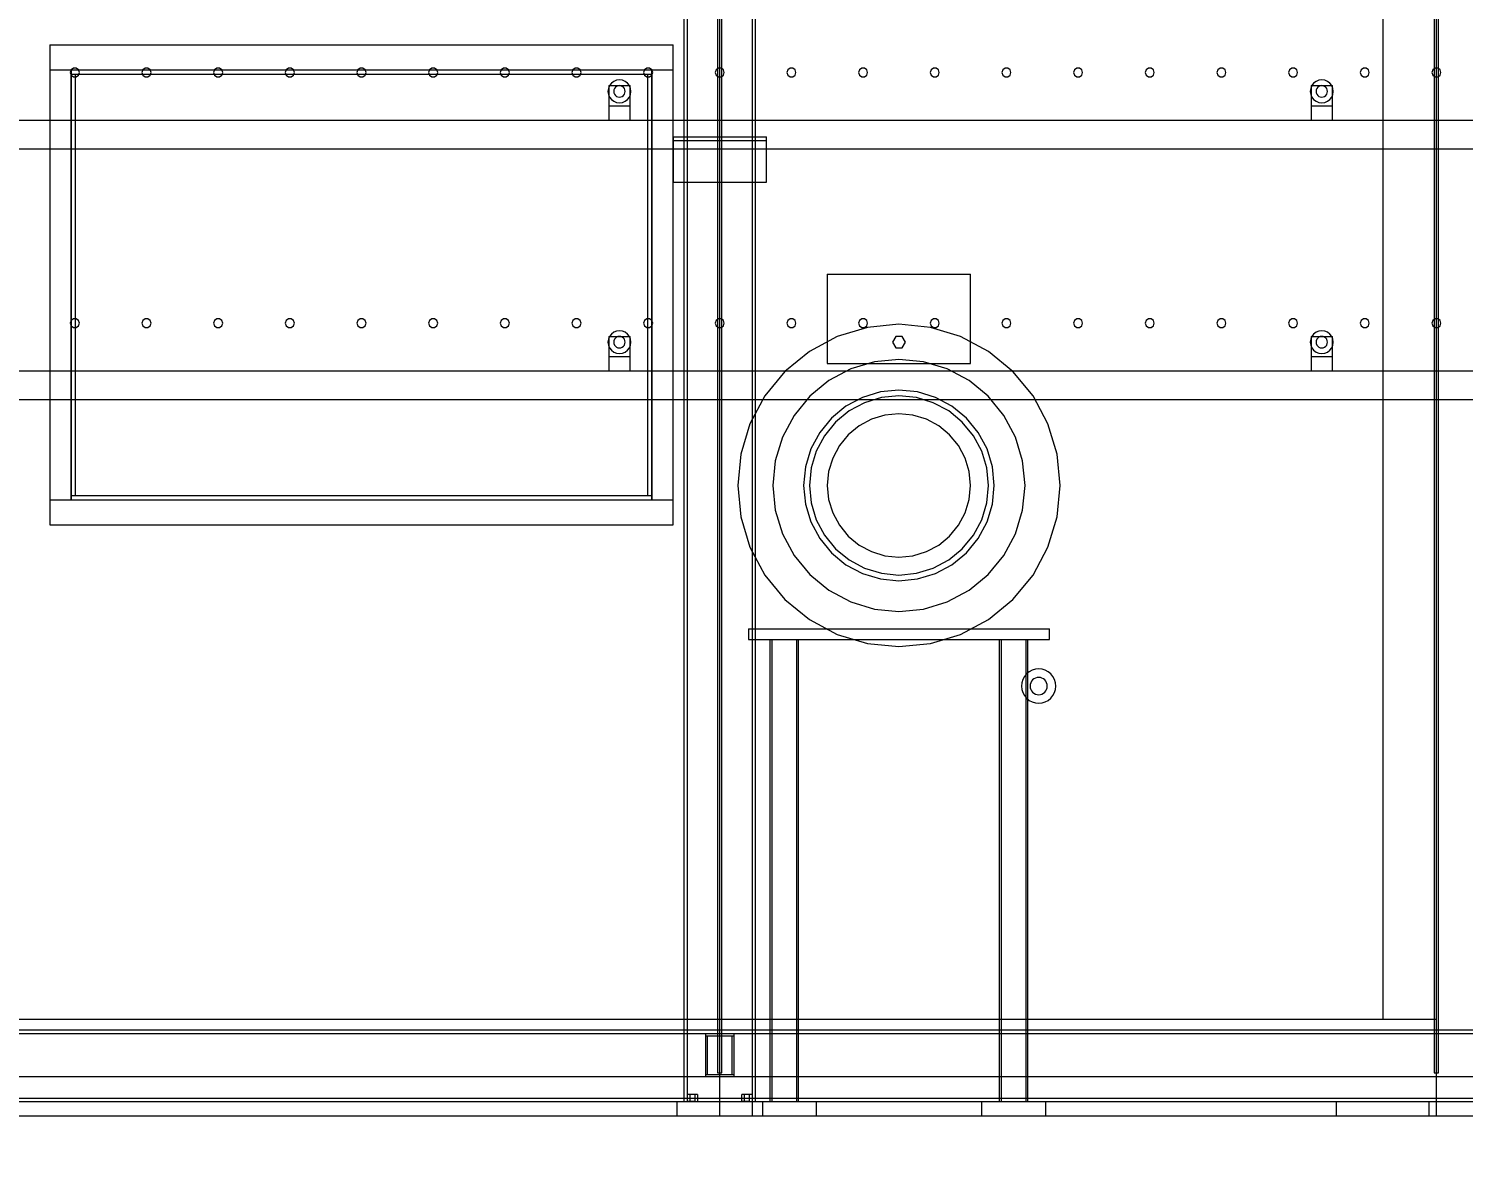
# Model space of a CAD drawing. Header units: millimetres. Extents: x -1970 to 59977, y -50268 to 6837.
# Drawn here: x 40875 to 42877, y -65 to 1518 of the extents above; entities that cross this region are included whole.
import ezdxf

# ---------------------------------------------------------------- set-up
doc = ezdxf.new("R2010")
doc.units = ezdxf.units.MM
for name, color, linetype, lineweight in [('COTAS_O', 1, 'Continuous', 0), ('COTAS_P', 1, 'Continuous', 0), ('lateral_secador', 7, 'Continuous', 0)]:
    doc.layers.add(name, color=color, linetype=linetype, lineweight=lineweight)
doc.dimstyles.new('R19_100', dxfattribs={"dimtxt": 250, "dimasz": 150, "dimexe": 150, "dimexo": 80, "dimgap": 100, "dimtad": 1, "dimtih": 1, "dimtoh": 1, "dimdsep": 46, "dimcen": 0.09, "dimadec": 0, "dimazin": 0, "dimtfac": 1, "dimtdec": 4, "dimtofl": 0, "dimtmove": 0, "dimatfit": 3, "dimfxl": 1, "dimtolj": 1, "dimtzin": 0, "dimarcsym": 0})

# ---------------------------------------------------------------- blocks, each defined once
blk = doc.blocks.new('*D22')
at = {"layer": 'COTAS_O', "color": 0, "lineweight": -2, "transparency": 16777216}
for p, q in [((38839.3, -80), (38839.3, -1050)), ((58839.3, -80), (58839.3, -1050)), ((38989.3, -900), (58689.3, -900))]:
    blk.add_line(p, q, dxfattribs=at)
at = {"layer": 'COTAS_O', "color": 0, "transparency": 16777216}
for points in [[(38989.3, -875), (38989.3, -925), (38839.3, -900)], [(58689.3, -875), (58689.3, -925), (58839.3, -900)]]:
    blk.add_solid(points, dxfattribs=at)
at = {"layer": 'Defpoints', "color": 0, "transparency": 16777216}
for p in [(38839.3, 0), (58839.3, 0), (58839.3, -900)]:
    blk.add_point(p, dxfattribs=at)
blk = doc.blocks.new('*D24')
at = {"layer": 'COTAS_P', "color": 0, "lineweight": -2, "transparency": 16777216}
for p, q in [((112.7, -80), (112.7, -2650)), ((59977.3, -80), (59977.3, -2650)), ((262.7, -2500), (59827.3, -2500))]:
    blk.add_line(p, q, dxfattribs=at)
at = {"layer": 'COTAS_P', "color": 0, "transparency": 16777216}
for points in [[(262.7, -2475), (262.7, -2525), (112.7, -2500)], [(59827.3, -2475), (59827.3, -2525), (59977.3, -2500)]]:
    blk.add_solid(points, dxfattribs=at)
at = {"layer": 'Defpoints', "color": 0, "transparency": 16777216}
for p in [(112.7, 0), (59977.3, 0), (59977.3, -2500)]:
    blk.add_point(p, dxfattribs=at)

msp = doc.modelspace()

# ---------------------------------------------------------------- linework, layer by layer
at = {"layer": 'lateral_secador'}
for p, q in [((41789.253, 2925), (41789.253, 20)), ((41794.253, 20), (41794.253, 2925)), ((41836.253, 2925), (41836.253, 60)), ((41839.253, 0), (41839.253, 2925)), ((41842.253, 60), (41842.253, 2925)), ((41884.253, 2925), (41884.253, 20)), ((41889.253, 20), (41889.253, 2925)), ((42836.253, 2925), (42836.253, 60)), ((42839.253, 0), (42839.253, 2925)), ((42842.253, 60), (42842.253, 2925)), ((41836.253, 2075), (41836.253, 135)), ((41839.253, 135), (41839.253, 2075)), ((41842.253, 135), (41842.253, 2075)), ((42764.253, 2075), (42764.253, 135)), ((42839.253, 135), (42839.253, 2075)), ((40904.253, 1495), (41774.253, 1495)), ((40904.253, 1495), (40904.253, 1460)), ((41774.253, 1460), (41774.253, 1495)), ((40937.291, 1462.389), (40934.116, 1460.082)), ((40941.215, 1462.389), (40937.291, 1462.389)), ((40944.39, 1460.082), (40941.215, 1462.389)), ((41037.291, 1462.389), (41034.116, 1460.082)), ((41041.215, 1462.389), (41037.291, 1462.389)), ((41044.39, 1460.082), (41041.215, 1462.389)), ((41137.291, 1462.389), (41134.116, 1460.082)), ((41141.215, 1462.389), (41137.291, 1462.389)), ((41144.39, 1460.082), (41141.215, 1462.389)), ((41237.291, 1462.389), (41234.116, 1460.082)), ((41241.215, 1462.389), (41237.291, 1462.389)), ((41244.39, 1460.082), (41241.215, 1462.389)), ((41337.291, 1462.389), (41334.116, 1460.082)), ((41341.215, 1462.389), (41337.291, 1462.389)), ((41344.39, 1460.082), (41341.215, 1462.389)), ((41437.291, 1462.389), (41434.116, 1460.082)), ((41441.215, 1462.389), (41437.291, 1462.389)), ((41444.39, 1460.082), (41441.215, 1462.389)), ((41537.291, 1462.389), (41534.116, 1460.082)), ((41541.215, 1462.389), (41537.291, 1462.389)), ((41544.39, 1460.082), (41541.215, 1462.389)), ((41637.291, 1462.389), (41634.116, 1460.082)), ((41641.215, 1462.389), (41637.291, 1462.389)), ((41644.39, 1460.082), (41641.215, 1462.389)), ((41737.291, 1462.389), (41734.116, 1460.082)), ((41741.215, 1462.389), (41737.291, 1462.389)), ((41744.39, 1460.082), (41741.215, 1462.389)), ((41837.291, 1462.389), (41834.116, 1460.082)), ((41841.215, 1462.389), (41837.291, 1462.389)), ((41844.39, 1460.082), (41841.215, 1462.389)), ((41937.291, 1462.389), (41934.116, 1460.082)), ((41941.215, 1462.389), (41937.291, 1462.389)), ((41944.39, 1460.082), (41941.215, 1462.389)), ((42037.291, 1462.389), (42034.116, 1460.082)), ((42041.215, 1462.389), (42037.291, 1462.389)), ((42044.39, 1460.082), (42041.215, 1462.389)), ((42137.291, 1462.389), (42134.116, 1460.082)), ((42141.215, 1462.389), (42137.291, 1462.389)), ((42144.39, 1460.082), (42141.215, 1462.389)), ((42237.291, 1462.389), (42234.116, 1460.082)), ((42241.215, 1462.389), (42237.291, 1462.389)), ((42244.39, 1460.082), (42241.215, 1462.389)), ((42337.291, 1462.389), (42334.116, 1460.082)), ((42341.215, 1462.389), (42337.291, 1462.389)), ((42344.39, 1460.082), (42341.215, 1462.389)), ((42437.291, 1462.389), (42434.116, 1460.082)), ((42441.215, 1462.389), (42437.291, 1462.389)), ((42444.39, 1460.082), (42441.215, 1462.389)), ((42537.291, 1462.389), (42534.116, 1460.082)), ((42541.215, 1462.389), (42537.291, 1462.389)), ((42544.39, 1460.082), (42541.215, 1462.389)), ((42637.291, 1462.389), (42634.116, 1460.082)), ((42641.215, 1462.389), (42637.291, 1462.389)), ((42644.39, 1460.082), (42641.215, 1462.389)), ((42737.291, 1462.389), (42734.116, 1460.082)), ((42741.215, 1462.389), (42737.291, 1462.389)), ((42744.39, 1460.082), (42741.215, 1462.389)), ((42837.291, 1462.389), (42834.116, 1460.082)), ((42841.215, 1462.389), (42837.291, 1462.389)), ((42844.39, 1460.082), (42841.215, 1462.389)), ((40904.253, 1460), (41774.253, 1460)), ((40904.253, 1460), (40934.253, 1460)), ((40904.253, 1460), (40904.253, 860)), ((40934.116, 1460.082), (40932.903, 1456.35)), ((40932.903, 1456.35), (40934.116, 1452.618)), ((40934.116, 1452.618), (40937.291, 1450.311)), ((40934.253, 1460), (41744.253, 1460)), ((40934.253, 1460), (40934.253, 1454)), ((40934.253, 860), (40934.253, 1460)), ((40934.253, 1454), (41744.253, 1454)), ((40934.253, 1454), (40940.253, 1454)), ((40934.253, 1454), (40934.253, 866)), ((40937.291, 1450.311), (40941.215, 1450.311)), ((40940.253, 866), (40940.253, 1454)), ((40941.215, 1450.311), (40944.39, 1452.618)), ((40945.603, 1456.35), (40944.39, 1460.082)), ((40944.39, 1452.618), (40945.603, 1456.35)), ((41034.116, 1460.082), (41032.903, 1456.35)), ((41032.903, 1456.35), (41034.116, 1452.618)), ((41034.116, 1452.618), (41037.291, 1450.311)), ((41037.291, 1450.311), (41041.215, 1450.311)), ((41041.215, 1450.311), (41044.39, 1452.618)), ((41045.603, 1456.35), (41044.39, 1460.082)), ((41044.39, 1452.618), (41045.603, 1456.35)), ((41134.116, 1460.082), (41132.903, 1456.35)), ((41132.903, 1456.35), (41134.116, 1452.618)), ((41134.116, 1452.618), (41137.291, 1450.311)), ((41137.291, 1450.311), (41141.215, 1450.311)), ((41141.215, 1450.311), (41144.39, 1452.618)), ((41145.603, 1456.35), (41144.39, 1460.082)), ((41144.39, 1452.618), (41145.603, 1456.35)), ((41234.116, 1460.082), (41232.903, 1456.35)), ((41232.903, 1456.35), (41234.116, 1452.618)), ((41234.116, 1452.618), (41237.291, 1450.311)), ((41237.291, 1450.311), (41241.215, 1450.311)), ((41241.215, 1450.311), (41244.39, 1452.618)), ((41245.603, 1456.35), (41244.39, 1460.082)), ((41244.39, 1452.618), (41245.603, 1456.35)), ((41334.116, 1460.082), (41332.903, 1456.35)), ((41332.903, 1456.35), (41334.116, 1452.618)), ((41334.116, 1452.618), (41337.291, 1450.311)), ((41337.291, 1450.311), (41341.215, 1450.311)), ((41341.215, 1450.311), (41344.39, 1452.618)), ((41345.603, 1456.35), (41344.39, 1460.082)), ((41344.39, 1452.618), (41345.603, 1456.35)), ((41434.116, 1460.082), (41432.903, 1456.35)), ((41432.903, 1456.35), (41434.116, 1452.618)), ((41434.116, 1452.618), (41437.291, 1450.311)), ((41437.291, 1450.311), (41441.215, 1450.311)), ((41441.215, 1450.311), (41444.39, 1452.618)), ((41445.603, 1456.35), (41444.39, 1460.082)), ((41444.39, 1452.618), (41445.603, 1456.35)), ((41534.116, 1460.082), (41532.903, 1456.35)), ((41532.903, 1456.35), (41534.116, 1452.618)), ((41534.116, 1452.618), (41537.291, 1450.311)), ((41537.291, 1450.311), (41541.215, 1450.311)), ((41541.215, 1450.311), (41544.39, 1452.618)), ((41545.603, 1456.35), (41544.39, 1460.082)), ((41544.39, 1452.618), (41545.603, 1456.35)), ((41634.116, 1460.082), (41632.903, 1456.35)), ((41632.903, 1456.35), (41634.116, 1452.618)), ((41634.116, 1452.618), (41637.291, 1450.311)), ((41637.291, 1450.311), (41641.215, 1450.311)), ((41641.215, 1450.311), (41644.39, 1452.618)), ((41645.603, 1456.35), (41644.39, 1460.082)), ((41644.39, 1452.618), (41645.603, 1456.35)), ((41687.939, 1441.314), (41685.397, 1438)), ((41691.253, 1443.856), (41687.939, 1441.314)), ((41695.112, 1445.455), (41691.253, 1443.856)), ((41699.253, 1446), (41695.112, 1445.455)), ((41703.394, 1445.455), (41699.253, 1446)), ((41707.253, 1443.856), (41703.394, 1445.455)), ((41710.567, 1441.314), (41707.253, 1443.856)), ((41713.109, 1438), (41710.567, 1441.314)), ((41734.116, 1460.082), (41732.903, 1456.35)), ((41732.903, 1456.35), (41734.116, 1452.618)), ((41734.116, 1452.618), (41737.291, 1450.311)), ((41737.291, 1450.311), (41741.215, 1450.311)), ((41738.253, 1454), (41744.253, 1454)), ((41738.253, 1454), (41738.253, 866)), ((41741.215, 1450.311), (41744.39, 1452.618)), ((41744.253, 1454), (41744.253, 1460)), ((41744.253, 1460), (41774.253, 1460)), ((41744.253, 1460), (41744.253, 860)), ((41744.253, 866), (41744.253, 1454)), ((41745.603, 1456.35), (41744.39, 1460.082)), ((41744.39, 1452.618), (41745.603, 1456.35)), ((41774.253, 860), (41774.253, 1460)), ((41834.116, 1460.082), (41832.903, 1456.35)), ((41832.903, 1456.35), (41834.116, 1452.618)), ((41834.116, 1452.618), (41837.291, 1450.311)), ((41837.291, 1450.311), (41841.215, 1450.311)), ((41841.215, 1450.311), (41844.39, 1452.618)), ((41845.603, 1456.35), (41844.39, 1460.082)), ((41844.39, 1452.618), (41845.603, 1456.35)), ((41934.116, 1460.082), (41932.903, 1456.35)), ((41932.903, 1456.35), (41934.116, 1452.618)), ((41934.116, 1452.618), (41937.291, 1450.311)), ((41937.291, 1450.311), (41941.215, 1450.311)), ((41941.215, 1450.311), (41944.39, 1452.618)), ((41945.603, 1456.35), (41944.39, 1460.082)), ((41944.39, 1452.618), (41945.603, 1456.35)), ((42034.116, 1460.082), (42032.903, 1456.35)), ((42032.903, 1456.35), (42034.116, 1452.618)), ((42034.116, 1452.618), (42037.291, 1450.311)), ((42037.291, 1450.311), (42041.215, 1450.311)), ((42041.215, 1450.311), (42044.39, 1452.618)), ((42045.603, 1456.35), (42044.39, 1460.082)), ((42044.39, 1452.618), (42045.603, 1456.35)), ((42134.116, 1460.082), (42132.903, 1456.35)), ((42132.903, 1456.35), (42134.116, 1452.618)), ((42134.116, 1452.618), (42137.291, 1450.311)), ((42137.291, 1450.311), (42141.215, 1450.311)), ((42141.215, 1450.311), (42144.39, 1452.618)), ((42145.603, 1456.35), (42144.39, 1460.082)), ((42144.39, 1452.618), (42145.603, 1456.35)), ((42234.116, 1460.082), (42232.903, 1456.35)), ((42232.903, 1456.35), (42234.116, 1452.618)), ((42234.116, 1452.618), (42237.291, 1450.311)), ((42237.291, 1450.311), (42241.215, 1450.311)), ((42241.215, 1450.311), (42244.39, 1452.618)), ((42245.603, 1456.35), (42244.39, 1460.082)), ((42244.39, 1452.618), (42245.603, 1456.35)), ((42334.116, 1460.082), (42332.903, 1456.35)), ((42332.903, 1456.35), (42334.116, 1452.618)), ((42334.116, 1452.618), (42337.291, 1450.311)), ((42337.291, 1450.311), (42341.215, 1450.311)), ((42341.215, 1450.311), (42344.39, 1452.618)), ((42345.603, 1456.35), (42344.39, 1460.082)), ((42344.39, 1452.618), (42345.603, 1456.35)), ((42434.116, 1460.082), (42432.903, 1456.35)), ((42432.903, 1456.35), (42434.116, 1452.618)), ((42434.116, 1452.618), (42437.291, 1450.311)), ((42437.291, 1450.311), (42441.215, 1450.311)), ((42441.215, 1450.311), (42444.39, 1452.618)), ((42445.603, 1456.35), (42444.39, 1460.082)), ((42444.39, 1452.618), (42445.603, 1456.35)), ((42534.116, 1460.082), (42532.903, 1456.35)), ((42532.903, 1456.35), (42534.116, 1452.618)), ((42534.116, 1452.618), (42537.291, 1450.311)), ((42537.291, 1450.311), (42541.215, 1450.311)), ((42541.215, 1450.311), (42544.39, 1452.618)), ((42545.603, 1456.35), (42544.39, 1460.082)), ((42544.39, 1452.618), (42545.603, 1456.35)), ((42634.116, 1460.082), (42632.903, 1456.35)), ((42632.903, 1456.35), (42634.116, 1452.618)), ((42634.116, 1452.618), (42637.291, 1450.311)), ((42637.291, 1450.311), (42641.215, 1450.311)), ((42641.215, 1450.311), (42644.39, 1452.618)), ((42645.603, 1456.35), (42644.39, 1460.082)), ((42644.39, 1452.618), (42645.603, 1456.35)), ((42667.939, 1441.314), (42665.397, 1438)), ((42671.253, 1443.856), (42667.939, 1441.314)), ((42675.112, 1445.455), (42671.253, 1443.856)), ((42679.253, 1446), (42675.112, 1445.455)), ((42683.394, 1445.455), (42679.253, 1446)), ((42687.253, 1443.856), (42683.394, 1445.455)), ((42690.567, 1441.314), (42687.253, 1443.856)), ((42693.109, 1438), (42690.567, 1441.314)), ((42734.116, 1460.082), (42732.903, 1456.35)), ((42732.903, 1456.35), (42734.116, 1452.618)), ((42734.116, 1452.618), (42737.291, 1450.311)), ((42737.291, 1450.311), (42741.215, 1450.311)), ((42741.215, 1450.311), (42744.39, 1452.618)), ((42745.603, 1456.35), (42744.39, 1460.082)), ((42744.39, 1452.618), (42745.603, 1456.35)), ((42834.116, 1460.082), (42832.903, 1456.35)), ((42832.903, 1456.35), (42834.116, 1452.618)), ((42834.116, 1452.618), (42837.291, 1450.311)), ((42837.291, 1450.311), (42841.215, 1450.311)), ((42841.215, 1450.311), (42844.39, 1452.618)), ((42845.603, 1456.35), (42844.39, 1460.082)), ((42844.39, 1452.618), (42845.603, 1456.35)), ((41683.798, 1434.141), (41683.253, 1430)), ((41683.253, 1430), (41683.798, 1425.859)), ((41685.397, 1438), (41683.798, 1434.141)), ((41683.798, 1425.859), (41685.397, 1422)), ((41684.253, 1438), (41714.253, 1438)), ((41684.253, 1438), (41684.253, 1410)), ((41685.397, 1422), (41687.939, 1418.686)), ((41691.526, 1432.071), (41691.253, 1430)), ((41691.253, 1430), (41691.526, 1427.929)), ((41692.325, 1434), (41691.526, 1432.071)), ((41691.526, 1427.929), (41692.325, 1426)), ((41693.596, 1435.657), (41692.325, 1434)), ((41692.325, 1426), (41693.596, 1424.343)), ((41695.253, 1436.928), (41693.596, 1435.657)), ((41693.596, 1424.343), (41695.253, 1423.072)), ((41697.182, 1437.727), (41695.253, 1436.928)), ((41695.253, 1423.072), (41697.182, 1422.273)), ((41699.253, 1438), (41697.182, 1437.727)), ((41697.182, 1422.273), (41699.253, 1422)), ((41701.324, 1437.727), (41699.253, 1438)), ((41699.253, 1422), (41701.324, 1422.273)), ((41703.253, 1436.928), (41701.324, 1437.727)), ((41701.324, 1422.273), (41703.253, 1423.072)), ((41704.91, 1435.657), (41703.253, 1436.928)), ((41703.253, 1423.072), (41704.91, 1424.343)), ((41706.181, 1434), (41704.91, 1435.657)), ((41704.91, 1424.343), (41706.181, 1426)), ((41706.98, 1432.071), (41706.181, 1434)), ((41706.181, 1426), (41706.98, 1427.929)), ((41707.253, 1430), (41706.98, 1432.071)), ((41706.98, 1427.929), (41707.253, 1430)), ((41710.567, 1418.686), (41713.109, 1422)), ((41714.708, 1434.141), (41713.109, 1438)), ((41713.109, 1422), (41714.708, 1425.859)), ((41714.253, 1410), (41714.253, 1438)), ((41715.253, 1430), (41714.708, 1434.141)), ((41714.708, 1425.859), (41715.253, 1430)), ((42663.798, 1434.141), (42663.253, 1430)), ((42663.253, 1430), (42663.798, 1425.859)), ((42665.397, 1438), (42663.798, 1434.141)), ((42663.798, 1425.859), (42665.397, 1422)), ((42664.253, 1438), (42694.253, 1438)), ((42664.253, 1438), (42664.253, 1410)), ((42665.397, 1422), (42667.939, 1418.686)), ((42671.526, 1432.071), (42671.253, 1430)), ((42671.253, 1430), (42671.526, 1427.929)), ((42672.325, 1434), (42671.526, 1432.071)), ((42671.526, 1427.929), (42672.325, 1426)), ((42673.596, 1435.657), (42672.325, 1434)), ((42672.325, 1426), (42673.596, 1424.343)), ((42675.253, 1436.928), (42673.596, 1435.657)), ((42673.596, 1424.343), (42675.253, 1423.072)), ((42677.182, 1437.727), (42675.253, 1436.928)), ((42675.253, 1423.072), (42677.182, 1422.273)), ((42679.253, 1438), (42677.182, 1437.727)), ((42677.182, 1422.273), (42679.253, 1422)), ((42681.324, 1437.727), (42679.253, 1438)), ((42679.253, 1422), (42681.324, 1422.273)), ((42683.253, 1436.928), (42681.324, 1437.727)), ((42681.324, 1422.273), (42683.253, 1423.072)), ((42684.91, 1435.657), (42683.253, 1436.928)), ((42683.253, 1423.072), (42684.91, 1424.343)), ((42686.181, 1434), (42684.91, 1435.657)), ((42684.91, 1424.343), (42686.181, 1426)), ((42686.98, 1432.071), (42686.181, 1434)), ((42686.181, 1426), (42686.98, 1427.929)), ((42687.253, 1430), (42686.98, 1432.071)), ((42686.98, 1427.929), (42687.253, 1430)), ((42690.567, 1418.686), (42693.109, 1422)), ((42694.708, 1434.141), (42693.109, 1438)), ((42693.109, 1422), (42694.708, 1425.859)), ((42694.253, 1410), (42694.253, 1438)), ((42695.253, 1430), (42694.708, 1434.141)), ((42694.708, 1425.859), (42695.253, 1430)), ((41684.253, 1410), (41714.253, 1410)), ((41684.253, 1410), (41684.253, 1390)), ((41687.939, 1418.686), (41691.253, 1416.144)), ((41691.253, 1416.144), (41695.112, 1414.545)), ((41695.112, 1414.545), (41699.253, 1414)), ((41699.253, 1414), (41703.394, 1414.545)), ((41703.394, 1414.545), (41707.253, 1416.144)), ((41707.253, 1416.144), (41710.567, 1418.686)), ((41714.253, 1390), (41714.253, 1410)), ((42664.253, 1410), (42694.253, 1410)), ((42664.253, 1410), (42664.253, 1390)), ((42667.939, 1418.686), (42671.253, 1416.144)), ((42671.253, 1416.144), (42675.112, 1414.545)), ((42675.112, 1414.545), (42679.253, 1414)), ((42679.253, 1414), (42683.394, 1414.545)), ((42683.394, 1414.545), (42687.253, 1416.144)), ((42687.253, 1416.144), (42690.567, 1418.686)), ((42694.253, 1390), (42694.253, 1410)), ((39189.253, 1390), (58489.253, 1390)), ((41684.253, 1390), (41714.253, 1390)), ((42664.253, 1390), (42694.253, 1390)), ((41774.253, 1366.5), (41904.253, 1366.5)), ((41774.253, 1366.5), (41774.253, 1303.5)), ((41774.253, 1366.5), (41774.253, 1361.5)), ((41774.253, 1361.5), (41904.253, 1361.5)), ((41904.253, 1303.5), (41904.253, 1366.5)), ((41904.253, 1361.5), (41904.253, 1366.5)), ((39189.253, 1350), (58489.253, 1350)), ((41774.253, 1303.5), (41904.253, 1303.5)), ((41989.253, 1175), (42189.253, 1175)), ((41989.253, 1175), (41989.253, 1050)), ((42189.253, 1050), (42189.253, 1175)), ((40934.116, 1110.082), (40932.903, 1106.35)), ((40932.903, 1106.35), (40934.116, 1102.618)), ((40937.291, 1112.389), (40934.116, 1110.082)), ((40934.116, 1102.618), (40937.291, 1100.311)), ((40941.215, 1112.389), (40937.291, 1112.389)), ((40944.39, 1110.082), (40941.215, 1112.389)), ((40941.215, 1100.311), (40944.39, 1102.618)), ((40945.603, 1106.35), (40944.39, 1110.082)), ((40944.39, 1102.618), (40945.603, 1106.35)), ((41034.116, 1110.082), (41032.903, 1106.35)), ((41032.903, 1106.35), (41034.116, 1102.618)), ((41037.291, 1112.389), (41034.116, 1110.082)), ((41034.116, 1102.618), (41037.291, 1100.311)), ((41041.215, 1112.389), (41037.291, 1112.389)), ((41044.39, 1110.082), (41041.215, 1112.389)), ((41041.215, 1100.311), (41044.39, 1102.618)), ((41045.603, 1106.35), (41044.39, 1110.082)), ((41044.39, 1102.618), (41045.603, 1106.35)), ((41134.116, 1110.082), (41132.903, 1106.35)), ((41132.903, 1106.35), (41134.116, 1102.618)), ((41137.291, 1112.389), (41134.116, 1110.082)), ((41134.116, 1102.618), (41137.291, 1100.311)), ((41141.215, 1112.389), (41137.291, 1112.389)), ((41144.39, 1110.082), (41141.215, 1112.389)), ((41141.215, 1100.311), (41144.39, 1102.618)), ((41145.603, 1106.35), (41144.39, 1110.082)), ((41144.39, 1102.618), (41145.603, 1106.35)), ((41234.116, 1110.082), (41232.903, 1106.35)), ((41232.903, 1106.35), (41234.116, 1102.618)), ((41237.291, 1112.389), (41234.116, 1110.082)), ((41234.116, 1102.618), (41237.291, 1100.311)), ((41241.215, 1112.389), (41237.291, 1112.389)), ((41244.39, 1110.082), (41241.215, 1112.389)), ((41241.215, 1100.311), (41244.39, 1102.618)), ((41245.603, 1106.35), (41244.39, 1110.082)), ((41244.39, 1102.618), (41245.603, 1106.35)), ((41334.116, 1110.082), (41332.903, 1106.35)), ((41332.903, 1106.35), (41334.116, 1102.618)), ((41337.291, 1112.389), (41334.116, 1110.082)), ((41334.116, 1102.618), (41337.291, 1100.311)), ((41341.215, 1112.389), (41337.291, 1112.389)), ((41344.39, 1110.082), (41341.215, 1112.389)), ((41341.215, 1100.311), (41344.39, 1102.618)), ((41345.603, 1106.35), (41344.39, 1110.082)), ((41344.39, 1102.618), (41345.603, 1106.35)), ((41434.116, 1110.082), (41432.903, 1106.35)), ((41432.903, 1106.35), (41434.116, 1102.618)), ((41437.291, 1112.389), (41434.116, 1110.082)), ((41434.116, 1102.618), (41437.291, 1100.311)), ((41441.215, 1112.389), (41437.291, 1112.389)), ((41444.39, 1110.082), (41441.215, 1112.389)), ((41441.215, 1100.311), (41444.39, 1102.618)), ((41445.603, 1106.35), (41444.39, 1110.082)), ((41444.39, 1102.618), (41445.603, 1106.35)), ((41534.116, 1110.082), (41532.903, 1106.35)), ((41532.903, 1106.35), (41534.116, 1102.618)), ((41537.291, 1112.389), (41534.116, 1110.082)), ((41534.116, 1102.618), (41537.291, 1100.311)), ((41541.215, 1112.389), (41537.291, 1112.389)), ((41544.39, 1110.082), (41541.215, 1112.389)), ((41541.215, 1100.311), (41544.39, 1102.618)), ((41545.603, 1106.35), (41544.39, 1110.082)), ((41544.39, 1102.618), (41545.603, 1106.35)), ((41634.116, 1110.082), (41632.903, 1106.35)), ((41632.903, 1106.35), (41634.116, 1102.618)), ((41637.291, 1112.389), (41634.116, 1110.082)), ((41634.116, 1102.618), (41637.291, 1100.311)), ((41641.215, 1112.389), (41637.291, 1112.389)), ((41644.39, 1110.082), (41641.215, 1112.389)), ((41641.215, 1100.311), (41644.39, 1102.618)), ((41645.603, 1106.35), (41644.39, 1110.082)), ((41644.39, 1102.618), (41645.603, 1106.35)), ((41734.116, 1110.082), (41732.903, 1106.35)), ((41732.903, 1106.35), (41734.116, 1102.618)), ((41737.291, 1112.389), (41734.116, 1110.082)), ((41734.116, 1102.618), (41737.291, 1100.311)), ((41741.215, 1112.389), (41737.291, 1112.389)), ((41744.39, 1110.082), (41741.215, 1112.389)), ((41741.215, 1100.311), (41744.39, 1102.618)), ((41745.603, 1106.35), (41744.39, 1110.082)), ((41744.39, 1102.618), (41745.603, 1106.35)), ((41834.116, 1110.082), (41832.903, 1106.35)), ((41832.903, 1106.35), (41834.116, 1102.618)), ((41837.291, 1112.389), (41834.116, 1110.082)), ((41834.116, 1102.618), (41837.291, 1100.311)), ((41841.215, 1112.389), (41837.291, 1112.389)), ((41844.39, 1110.082), (41841.215, 1112.389)), ((41841.215, 1100.311), (41844.39, 1102.618)), ((41845.603, 1106.35), (41844.39, 1110.082)), ((41844.39, 1102.618), (41845.603, 1106.35)), ((41934.116, 1110.082), (41932.903, 1106.35)), ((41932.903, 1106.35), (41934.116, 1102.618)), ((41937.291, 1112.389), (41934.116, 1110.082)), ((41934.116, 1102.618), (41937.291, 1100.311)), ((41941.215, 1112.389), (41937.291, 1112.389)), ((41944.39, 1110.082), (41941.215, 1112.389)), ((41941.215, 1100.311), (41944.39, 1102.618)), ((41945.603, 1106.35), (41944.39, 1110.082)), ((41944.39, 1102.618), (41945.603, 1106.35)), ((42034.116, 1110.082), (42032.903, 1106.35)), ((42032.903, 1106.35), (42034.116, 1102.618)), ((42037.291, 1112.389), (42034.116, 1110.082)), ((42034.116, 1102.618), (42037.291, 1100.311)), ((42041.215, 1112.389), (42037.291, 1112.389)), ((42044.39, 1110.082), (42041.215, 1112.389)), ((42041.215, 1100.311), (42044.39, 1102.618)), ((42045.603, 1106.35), (42044.39, 1110.082)), ((42044.39, 1102.618), (42045.603, 1106.35)), ((42089.253, 1105), (42045.358, 1100.677)), ((42133.148, 1100.677), (42089.253, 1105)), ((42134.116, 1110.082), (42132.903, 1106.35)), ((42132.903, 1106.35), (42134.116, 1102.618)), ((42137.291, 1112.389), (42134.116, 1110.082)), ((42134.116, 1102.618), (42137.291, 1100.311)), ((42141.215, 1112.389), (42137.291, 1112.389)), ((42144.39, 1110.082), (42141.215, 1112.389)), ((42141.215, 1100.311), (42144.39, 1102.618)), ((42145.603, 1106.35), (42144.39, 1110.082)), ((42144.39, 1102.618), (42145.603, 1106.35)), ((42234.116, 1110.082), (42232.903, 1106.35)), ((42232.903, 1106.35), (42234.116, 1102.618)), ((42237.291, 1112.389), (42234.116, 1110.082)), ((42234.116, 1102.618), (42237.291, 1100.311)), ((42241.215, 1112.389), (42237.291, 1112.389)), ((42244.39, 1110.082), (42241.215, 1112.389)), ((42241.215, 1100.311), (42244.39, 1102.618)), ((42245.603, 1106.35), (42244.39, 1110.082)), ((42244.39, 1102.618), (42245.603, 1106.35)), ((42334.116, 1110.082), (42332.903, 1106.35)), ((42332.903, 1106.35), (42334.116, 1102.618)), ((42337.291, 1112.389), (42334.116, 1110.082)), ((42334.116, 1102.618), (42337.291, 1100.311)), ((42341.215, 1112.389), (42337.291, 1112.389)), ((42344.39, 1110.082), (42341.215, 1112.389)), ((42341.215, 1100.311), (42344.39, 1102.618)), ((42345.603, 1106.35), (42344.39, 1110.082)), ((42344.39, 1102.618), (42345.603, 1106.35)), ((42434.116, 1110.082), (42432.903, 1106.35)), ((42432.903, 1106.35), (42434.116, 1102.618)), ((42437.291, 1112.389), (42434.116, 1110.082)), ((42434.116, 1102.618), (42437.291, 1100.311)), ((42441.215, 1112.389), (42437.291, 1112.389)), ((42444.39, 1110.082), (42441.215, 1112.389)), ((42441.215, 1100.311), (42444.39, 1102.618)), ((42445.603, 1106.35), (42444.39, 1110.082)), ((42444.39, 1102.618), (42445.603, 1106.35)), ((42534.116, 1110.082), (42532.903, 1106.35)), ((42532.903, 1106.35), (42534.116, 1102.618)), ((42537.291, 1112.389), (42534.116, 1110.082)), ((42534.116, 1102.618), (42537.291, 1100.311)), ((42541.215, 1112.389), (42537.291, 1112.389)), ((42544.39, 1110.082), (42541.215, 1112.389)), ((42541.215, 1100.311), (42544.39, 1102.618)), ((42545.603, 1106.35), (42544.39, 1110.082)), ((42544.39, 1102.618), (42545.603, 1106.35)), ((42634.116, 1110.082), (42632.903, 1106.35)), ((42632.903, 1106.35), (42634.116, 1102.618)), ((42637.291, 1112.389), (42634.116, 1110.082)), ((42634.116, 1102.618), (42637.291, 1100.311)), ((42641.215, 1112.389), (42637.291, 1112.389)), ((42644.39, 1110.082), (42641.215, 1112.389)), ((42641.215, 1100.311), (42644.39, 1102.618)), ((42645.603, 1106.35), (42644.39, 1110.082)), ((42644.39, 1102.618), (42645.603, 1106.35)), ((42734.116, 1110.082), (42732.903, 1106.35)), ((42732.903, 1106.35), (42734.116, 1102.618)), ((42737.291, 1112.389), (42734.116, 1110.082)), ((42734.116, 1102.618), (42737.291, 1100.311)), ((42741.215, 1112.389), (42737.291, 1112.389)), ((42744.39, 1110.082), (42741.215, 1112.389)), ((42741.215, 1100.311), (42744.39, 1102.618)), ((42745.603, 1106.35), (42744.39, 1110.082)), ((42744.39, 1102.618), (42745.603, 1106.35)), ((42834.116, 1110.082), (42832.903, 1106.35)), ((42832.903, 1106.35), (42834.116, 1102.618)), ((42837.291, 1112.389), (42834.116, 1110.082)), ((42834.116, 1102.618), (42837.291, 1100.311)), ((42841.215, 1112.389), (42837.291, 1112.389)), ((42844.39, 1110.082), (42841.215, 1112.389)), ((42841.215, 1100.311), (42844.39, 1102.618)), ((42845.603, 1106.35), (42844.39, 1110.082)), ((42844.39, 1102.618), (42845.603, 1106.35)), ((40937.291, 1100.311), (40941.215, 1100.311)), ((41037.291, 1100.311), (41041.215, 1100.311)), ((41137.291, 1100.311), (41141.215, 1100.311)), ((41237.291, 1100.311), (41241.215, 1100.311)), ((41337.291, 1100.311), (41341.215, 1100.311)), ((41437.291, 1100.311), (41441.215, 1100.311)), ((41537.291, 1100.311), (41541.215, 1100.311)), ((41637.291, 1100.311), (41641.215, 1100.311)), ((41683.798, 1084.141), (41683.253, 1080)), ((41685.397, 1088), (41683.798, 1084.141)), ((41684.253, 1088), (41714.253, 1088)), ((41684.253, 1088), (41684.253, 1060)), ((41687.939, 1091.314), (41685.397, 1088)), ((41691.253, 1093.856), (41687.939, 1091.314)), ((41695.112, 1095.455), (41691.253, 1093.856)), ((41691.526, 1082.071), (41691.253, 1080)), ((41692.325, 1084), (41691.526, 1082.071)), ((41693.596, 1085.657), (41692.325, 1084)), ((41695.253, 1086.928), (41693.596, 1085.657)), ((41699.253, 1096), (41695.112, 1095.455)), ((41697.182, 1087.727), (41695.253, 1086.928)), ((41699.253, 1088), (41697.182, 1087.727)), ((41703.394, 1095.455), (41699.253, 1096)), ((41701.324, 1087.727), (41699.253, 1088)), ((41703.253, 1086.928), (41701.324, 1087.727)), ((41704.91, 1085.657), (41703.253, 1086.928)), ((41707.253, 1093.856), (41703.394, 1095.455)), ((41706.181, 1084), (41704.91, 1085.657)), ((41706.98, 1082.071), (41706.181, 1084)), ((41707.253, 1080), (41706.98, 1082.071)), ((41710.567, 1091.314), (41707.253, 1093.856)), ((41713.109, 1088), (41710.567, 1091.314)), ((41714.708, 1084.141), (41713.109, 1088)), ((41714.253, 1060), (41714.253, 1088)), ((41715.253, 1080), (41714.708, 1084.141)), ((41737.291, 1100.311), (41741.215, 1100.311)), ((41837.291, 1100.311), (41841.215, 1100.311)), ((41937.291, 1100.311), (41941.215, 1100.311)), ((42003.149, 1087.873), (41964.25, 1067.081)), ((42045.358, 1100.677), (42003.149, 1087.873)), ((42037.291, 1100.311), (42041.215, 1100.311)), ((42084.753, 1087.794), (42080.253, 1080)), ((42093.753, 1087.794), (42084.753, 1087.794)), ((42098.253, 1080), (42093.753, 1087.794)), ((42175.357, 1087.873), (42133.148, 1100.677)), ((42137.291, 1100.311), (42141.215, 1100.311)), ((42214.256, 1067.081), (42175.357, 1087.873)), ((42237.291, 1100.311), (42241.215, 1100.311)), ((42337.291, 1100.311), (42341.215, 1100.311)), ((42437.291, 1100.311), (42441.215, 1100.311)), ((42537.291, 1100.311), (42541.215, 1100.311)), ((42637.291, 1100.311), (42641.215, 1100.311)), ((42663.798, 1084.141), (42663.253, 1080)), ((42665.397, 1088), (42663.798, 1084.141)), ((42664.253, 1088), (42694.253, 1088)), ((42664.253, 1088), (42664.253, 1060)), ((42667.939, 1091.314), (42665.397, 1088)), ((42671.253, 1093.856), (42667.939, 1091.314)), ((42675.112, 1095.455), (42671.253, 1093.856)), ((42671.526, 1082.071), (42671.253, 1080)), ((42672.325, 1084), (42671.526, 1082.071)), ((42673.596, 1085.657), (42672.325, 1084)), ((42675.253, 1086.928), (42673.596, 1085.657)), ((42679.253, 1096), (42675.112, 1095.455)), ((42677.182, 1087.727), (42675.253, 1086.928)), ((42679.253, 1088), (42677.182, 1087.727)), ((42683.394, 1095.455), (42679.253, 1096)), ((42681.324, 1087.727), (42679.253, 1088)), ((42683.253, 1086.928), (42681.324, 1087.727)), ((42684.91, 1085.657), (42683.253, 1086.928)), ((42687.253, 1093.856), (42683.394, 1095.455)), ((42686.181, 1084), (42684.91, 1085.657)), ((42686.98, 1082.071), (42686.181, 1084)), ((42687.253, 1080), (42686.98, 1082.071)), ((42690.567, 1091.314), (42687.253, 1093.856)), ((42693.109, 1088), (42690.567, 1091.314)), ((42694.708, 1084.141), (42693.109, 1088)), ((42694.253, 1060), (42694.253, 1088)), ((42695.253, 1080), (42694.708, 1084.141)), ((42737.291, 1100.311), (42741.215, 1100.311)), ((42837.291, 1100.311), (42841.215, 1100.311)), ((41683.253, 1080), (41683.798, 1075.859)), ((41683.798, 1075.859), (41685.397, 1072)), ((41685.397, 1072), (41687.939, 1068.686)), ((41687.939, 1068.686), (41691.253, 1066.144)), ((41691.253, 1080), (41691.526, 1077.929)), ((41691.253, 1066.144), (41695.112, 1064.545)), ((41691.526, 1077.929), (41692.325, 1076)), ((41692.325, 1076), (41693.596, 1074.343)), ((41693.596, 1074.343), (41695.253, 1073.072)), ((41695.112, 1064.545), (41699.253, 1064)), ((41695.253, 1073.072), (41697.182, 1072.273)), ((41697.182, 1072.273), (41699.253, 1072)), ((41699.253, 1072), (41701.324, 1072.273)), ((41699.253, 1064), (41703.394, 1064.545)), ((41701.324, 1072.273), (41703.253, 1073.072)), ((41703.253, 1073.072), (41704.91, 1074.343)), ((41703.394, 1064.545), (41707.253, 1066.144)), ((41704.91, 1074.343), (41706.181, 1076)), ((41706.181, 1076), (41706.98, 1077.929)), ((41706.98, 1077.929), (41707.253, 1080)), ((41707.253, 1066.144), (41710.567, 1068.686)), ((41710.567, 1068.686), (41713.109, 1072)), ((41713.109, 1072), (41714.708, 1075.859)), ((41714.708, 1075.859), (41715.253, 1080)), ((41964.25, 1067.081), (41930.154, 1039.099)), ((42080.253, 1080), (42084.753, 1072.206)), ((42084.753, 1072.206), (42093.753, 1072.206)), ((42093.753, 1072.206), (42098.253, 1080)), ((42248.352, 1039.099), (42214.256, 1067.081)), ((42663.253, 1080), (42663.798, 1075.859)), ((42663.798, 1075.859), (42665.397, 1072)), ((42665.397, 1072), (42667.939, 1068.686)), ((42667.939, 1068.686), (42671.253, 1066.144)), ((42671.253, 1080), (42671.526, 1077.929)), ((42671.253, 1066.144), (42675.112, 1064.545)), ((42671.526, 1077.929), (42672.325, 1076)), ((42672.325, 1076), (42673.596, 1074.343)), ((42673.596, 1074.343), (42675.253, 1073.072)), ((42675.112, 1064.545), (42679.253, 1064)), ((42675.253, 1073.072), (42677.182, 1072.273)), ((42677.182, 1072.273), (42679.253, 1072)), ((42679.253, 1072), (42681.324, 1072.273)), ((42679.253, 1064), (42683.394, 1064.545)), ((42681.324, 1072.273), (42683.253, 1073.072)), ((42683.253, 1073.072), (42684.91, 1074.343)), ((42683.394, 1064.545), (42687.253, 1066.144)), ((42684.91, 1074.343), (42686.181, 1076)), ((42686.181, 1076), (42686.98, 1077.929)), ((42686.98, 1077.929), (42687.253, 1080)), ((42687.253, 1066.144), (42690.567, 1068.686)), ((42690.567, 1068.686), (42693.109, 1072)), ((42693.109, 1072), (42694.708, 1075.859)), ((42694.708, 1075.859), (42695.253, 1080)), ((41684.253, 1060), (41714.253, 1060)), ((41684.253, 1060), (41684.253, 1040)), ((41714.253, 1040), (41714.253, 1060)), ((41989.253, 1050), (42189.253, 1050)), ((42021.901, 1042.603), (41991.473, 1026.339)), ((42054.917, 1052.618), (42021.901, 1042.603)), ((42089.253, 1056), (42054.917, 1052.618)), ((42123.589, 1052.618), (42089.253, 1056)), ((42156.605, 1042.603), (42123.589, 1052.618)), ((42187.033, 1026.339), (42156.605, 1042.603)), ((42664.253, 1060), (42694.253, 1060)), ((42664.253, 1060), (42664.253, 1040)), ((42694.253, 1040), (42694.253, 1060)), ((39189.253, 1040), (58489.253, 1040)), ((41684.253, 1040), (41714.253, 1040)), ((41930.154, 1039.099), (41902.172, 1005.003)), ((41991.473, 1026.339), (41964.802, 1004.451)), ((42213.704, 1004.451), (42187.033, 1026.339)), ((42276.334, 1005.003), (42248.352, 1039.099)), ((42664.253, 1040), (42694.253, 1040)), ((41902.172, 1005.003), (41881.38, 966.104)), ((41964.802, 1004.451), (41942.914, 977.78)), ((42038.356, 1002.876), (42015.362, 990.585)), ((42063.306, 1010.444), (42038.356, 1002.876)), ((42064.867, 1002.598), (42041.418, 995.485)), ((42089.253, 1013), (42063.306, 1010.444)), ((42089.253, 1005), (42064.867, 1002.598)), ((42115.2, 1010.444), (42089.253, 1013)), ((42113.639, 1002.598), (42089.253, 1005)), ((42137.088, 995.485), (42113.639, 1002.598)), ((42140.15, 1002.876), (42115.2, 1010.444)), ((42163.144, 990.585), (42140.15, 1002.876)), ((42235.592, 977.78), (42213.704, 1004.451)), ((42297.126, 966.104), (42276.334, 1005.003)), ((39189.253, 1000), (58489.253, 1000)), ((42015.362, 990.585), (41995.208, 974.045)), ((42019.807, 983.934), (42000.865, 968.388)), ((42041.418, 995.485), (42019.807, 983.934)), ((42158.699, 983.934), (42137.088, 995.485)), ((42177.641, 968.388), (42158.699, 983.934)), ((42183.298, 974.045), (42163.144, 990.585)), ((41881.38, 966.104), (41868.576, 923.895)), ((41942.914, 977.78), (41926.65, 947.352)), ((41995.208, 974.045), (41978.668, 953.891)), ((42000.865, 968.388), (41985.319, 949.446)), ((42033.696, 963.147), (42018.542, 950.711)), ((42050.985, 972.388), (42033.696, 963.147)), ((42069.744, 978.079), (42050.985, 972.388)), ((42089.253, 980), (42069.744, 978.079)), ((42108.762, 978.079), (42089.253, 980)), ((42127.521, 972.388), (42108.762, 978.079)), ((42144.81, 963.147), (42127.521, 972.388)), ((42159.964, 950.711), (42144.81, 963.147)), ((42193.187, 949.446), (42177.641, 968.388)), ((42199.838, 953.891), (42183.298, 974.045)), ((42251.856, 947.352), (42235.592, 977.78)), ((42309.93, 923.895), (42297.126, 966.104)), ((41926.65, 947.352), (41916.635, 914.336)), ((41978.668, 953.891), (41966.377, 930.897)), ((41985.319, 949.446), (41973.768, 927.835)), ((42018.542, 950.711), (42006.106, 935.557)), ((42172.4, 935.557), (42159.964, 950.711)), ((42204.738, 927.835), (42193.187, 949.446)), ((42212.129, 930.897), (42199.838, 953.891)), ((42261.871, 914.336), (42251.856, 947.352)), ((41868.576, 923.895), (41864.253, 880)), ((41966.377, 930.897), (41958.809, 905.947)), ((41973.768, 927.835), (41966.655, 904.386)), ((42006.106, 935.557), (41996.865, 918.268)), ((42181.641, 918.268), (42172.4, 935.557)), ((42211.851, 904.386), (42204.738, 927.835)), ((42219.697, 905.947), (42212.129, 930.897)), ((42314.253, 880), (42309.93, 923.895)), ((41916.635, 914.336), (41913.253, 880)), ((41958.809, 905.947), (41956.253, 880)), ((41966.655, 904.386), (41964.253, 880)), ((41996.865, 918.268), (41991.174, 899.509)), ((42187.331, 899.509), (42181.641, 918.268)), ((42214.253, 880), (42211.851, 904.386)), ((42222.253, 880), (42219.697, 905.947)), ((42265.253, 880), (42261.871, 914.336)), ((41991.174, 899.509), (41989.253, 880)), ((42189.253, 880), (42187.331, 899.509)), ((40934.253, 866), (41744.253, 866)), ((40934.253, 866), (40934.253, 860)), ((40934.253, 866), (40940.253, 866)), ((41738.253, 866), (41744.253, 866)), ((41744.253, 860), (41744.253, 866)), ((41864.253, 880), (41868.576, 836.105)), ((41913.253, 880), (41916.635, 845.664)), ((41956.253, 880), (41958.809, 854.053)), ((41964.253, 880), (41966.655, 855.614)), ((41989.253, 880), (41991.174, 860.491)), ((42187.331, 860.491), (42189.253, 880)), ((42211.851, 855.614), (42214.253, 880)), ((42219.697, 854.053), (42222.253, 880)), ((42261.871, 845.664), (42265.253, 880)), ((42309.93, 836.105), (42314.253, 880)), ((40904.253, 860), (41774.253, 860)), ((40904.253, 860), (40904.253, 825)), ((40904.253, 860), (40934.253, 860)), ((40934.253, 860), (41744.253, 860)), ((41744.253, 860), (41774.253, 860)), ((41774.253, 825), (41774.253, 860)), ((41916.635, 845.664), (41926.65, 812.648)), ((41958.809, 854.053), (41966.377, 829.103)), ((41966.655, 855.614), (41973.768, 832.165)), ((41991.174, 860.491), (41996.865, 841.732)), ((41996.865, 841.732), (42006.106, 824.443)), ((42172.4, 824.443), (42181.641, 841.732)), ((42181.641, 841.732), (42187.331, 860.491)), ((42204.738, 832.165), (42211.851, 855.614)), ((42212.129, 829.103), (42219.697, 854.053)), ((42251.856, 812.648), (42261.871, 845.664)), ((40904.253, 825), (41774.253, 825)), ((41868.576, 836.105), (41881.38, 793.896)), ((41966.377, 829.103), (41978.668, 806.109)), ((41973.768, 832.165), (41985.319, 810.554)), ((42006.106, 824.443), (42018.542, 809.289)), ((42159.964, 809.289), (42172.4, 824.443)), ((42193.187, 810.554), (42204.738, 832.165)), ((42199.838, 806.109), (42212.129, 829.103)), ((42297.126, 793.896), (42309.93, 836.105)), ((41926.65, 812.648), (41942.914, 782.22)), ((41978.668, 806.109), (41995.208, 785.955)), ((41985.319, 810.554), (42000.865, 791.612)), ((42018.542, 809.289), (42033.696, 796.853)), ((42144.81, 796.853), (42159.964, 809.289)), ((42177.641, 791.612), (42193.187, 810.554)), ((42183.298, 785.955), (42199.838, 806.109)), ((42235.592, 782.22), (42251.856, 812.648)), ((41881.38, 793.896), (41902.172, 754.997)), ((41942.914, 782.22), (41964.802, 755.549)), ((41995.208, 785.955), (42015.362, 769.415)), ((42000.865, 791.612), (42019.807, 776.066)), ((42033.696, 796.853), (42050.985, 787.612)), ((42050.985, 787.612), (42069.744, 781.921)), ((42069.744, 781.921), (42089.253, 780)), ((42089.253, 780), (42108.762, 781.921)), ((42108.762, 781.921), (42127.521, 787.612)), ((42127.521, 787.612), (42144.81, 796.853)), ((42158.699, 776.066), (42177.641, 791.612)), ((42163.144, 769.415), (42183.298, 785.955)), ((42213.704, 755.549), (42235.592, 782.22)), ((42276.334, 754.997), (42297.126, 793.896)), ((42015.362, 769.415), (42038.356, 757.124)), ((42019.807, 776.066), (42041.418, 764.515)), ((42041.418, 764.515), (42064.867, 757.402)), ((42113.639, 757.402), (42137.088, 764.515)), ((42137.088, 764.515), (42158.699, 776.066)), ((42140.15, 757.124), (42163.144, 769.415)), ((41902.172, 754.997), (41930.154, 720.901)), ((41964.802, 755.549), (41991.473, 733.661)), ((42038.356, 757.124), (42063.306, 749.556)), ((42063.306, 749.556), (42089.253, 747)), ((42064.867, 757.402), (42089.253, 755)), ((42089.253, 755), (42113.639, 757.402)), ((42089.253, 747), (42115.2, 749.556)), ((42115.2, 749.556), (42140.15, 757.124)), ((42187.033, 733.661), (42213.704, 755.549)), ((42248.352, 720.901), (42276.334, 754.997)), ((41930.154, 720.901), (41964.25, 692.919)), ((41991.473, 733.661), (42021.901, 717.397)), ((42156.605, 717.397), (42187.033, 733.661)), ((42214.256, 692.919), (42248.352, 720.901)), ((42021.901, 717.397), (42054.917, 707.382)), ((42054.917, 707.382), (42089.253, 704)), ((42089.253, 704), (42123.589, 707.382)), ((42123.589, 707.382), (42156.605, 717.397)), ((41964.25, 692.919), (42003.149, 672.127)), ((42175.357, 672.127), (42214.256, 692.919)), ((41879.253, 680), (42299.253, 680)), ((41879.253, 680), (41879.253, 665)), ((41879.253, 665), (42299.253, 665)), ((41909.253, 665), (41949.253, 665)), ((41909.253, 665), (41909.253, 20)), ((41909.253, 665), (41912.253, 665)), ((41912.253, 20), (41912.253, 665)), ((41946.253, 665), (41949.253, 665)), ((41946.253, 665), (41946.253, 20)), ((41949.253, 20), (41949.253, 665)), ((42003.149, 672.127), (42045.358, 659.323)), ((42133.148, 659.323), (42175.357, 672.127)), ((42229.253, 665), (42269.253, 665)), ((42229.253, 665), (42229.253, 20)), ((42229.253, 665), (42232.253, 665)), ((42232.253, 20), (42232.253, 665)), ((42266.253, 665), (42269.253, 665)), ((42266.253, 665), (42266.253, 20)), ((42269.253, 20), (42269.253, 665)), ((42299.253, 665), (42299.253, 680)), ((42045.358, 659.323), (42089.253, 655)), ((42089.253, 655), (42133.148, 659.323)), ((42275.069, 622.173), (42270.919, 619.955)), ((42279.571, 623.539), (42275.069, 622.173)), ((42284.253, 624), (42279.571, 623.539)), ((42288.935, 623.539), (42284.253, 624)), ((42293.437, 622.173), (42288.935, 623.539)), ((42297.587, 619.955), (42293.437, 622.173)), ((42260.714, 604.682), (42260.253, 600)), ((42262.08, 609.184), (42260.714, 604.682)), ((42264.298, 613.334), (42262.08, 609.184)), ((42267.282, 616.971), (42264.298, 613.334)), ((42270.919, 619.955), (42267.282, 616.971)), ((42272.484, 602.341), (42272.253, 600)), ((42273.166, 604.592), (42272.484, 602.341)), ((42274.275, 606.667), (42273.166, 604.592)), ((42275.768, 608.485), (42274.275, 606.667)), ((42277.586, 609.978), (42275.768, 608.485)), ((42279.661, 611.087), (42277.586, 609.978)), ((42281.912, 611.769), (42279.661, 611.087)), ((42284.253, 612), (42281.912, 611.769)), ((42286.594, 611.769), (42284.253, 612)), ((42288.845, 611.087), (42286.594, 611.769)), ((42290.92, 609.978), (42288.845, 611.087)), ((42292.738, 608.485), (42290.92, 609.978)), ((42294.231, 606.667), (42292.738, 608.485)), ((42295.34, 604.592), (42294.231, 606.667)), ((42296.022, 602.341), (42295.34, 604.592)), ((42296.253, 600), (42296.022, 602.341)), ((42301.224, 616.971), (42297.587, 619.955)), ((42304.208, 613.334), (42301.224, 616.971)), ((42306.426, 609.184), (42304.208, 613.334)), ((42307.792, 604.682), (42306.426, 609.184)), ((42308.253, 600), (42307.792, 604.682)), ((42260.253, 600), (42260.714, 595.318)), ((42260.714, 595.318), (42262.08, 590.816)), ((42262.08, 590.816), (42264.298, 586.666)), ((42264.298, 586.666), (42267.282, 583.029)), ((42267.282, 583.029), (42270.919, 580.045)), ((42272.253, 600), (42272.484, 597.659)), ((42272.484, 597.659), (42273.166, 595.408)), ((42273.166, 595.408), (42274.275, 593.333)), ((42274.275, 593.333), (42275.768, 591.515)), ((42275.768, 591.515), (42277.586, 590.022)), ((42277.586, 590.022), (42279.661, 588.913)), ((42279.661, 588.913), (42281.912, 588.231)), ((42281.912, 588.231), (42284.253, 588)), ((42284.253, 588), (42286.594, 588.231)), ((42286.594, 588.231), (42288.845, 588.913)), ((42288.845, 588.913), (42290.92, 590.022)), ((42290.92, 590.022), (42292.738, 591.515)), ((42292.738, 591.515), (42294.231, 593.333)), ((42294.231, 593.333), (42295.34, 595.408)), ((42295.34, 595.408), (42296.022, 597.659)), ((42296.022, 597.659), (42296.253, 600)), ((42297.587, 580.045), (42301.224, 583.029)), ((42301.224, 583.029), (42304.208, 586.666)), ((42304.208, 586.666), (42306.426, 590.816)), ((42306.426, 590.816), (42307.792, 595.318)), ((42307.792, 595.318), (42308.253, 600)), ((42270.919, 580.045), (42275.069, 577.827)), ((42275.069, 577.827), (42279.571, 576.461)), ((42279.571, 576.461), (42284.253, 576)), ((42284.253, 576), (42288.935, 576.461)), ((42288.935, 576.461), (42293.437, 577.827)), ((42293.437, 577.827), (42297.587, 580.045)), ((39839.253, 135), (42839.253, 135)), ((40839.253, 135), (41839.253, 135)), ((41836.253, 135), (41842.253, 135)), ((41839.253, 135), (42839.253, 135)), ((42764.253, 135), (42839.253, 135)), ((42839.253, 120), (42839.253, 135)), ((38839.253, 120), (58839.253, 120)), ((38839.253, 115), (58839.253, 115)), ((39839.253, 120), (42839.253, 120)), ((39839.253, 115), (42839.253, 115)), ((41819.253, 115), (41859.253, 115)), ((41819.253, 115), (41819.253, 112)), ((41819.253, 112), (41859.253, 112)), ((41819.253, 112), (41822.253, 112)), ((41819.253, 112), (41819.253, 58)), ((41822.253, 58), (41822.253, 112)), ((41856.253, 112), (41859.253, 112)), ((41856.253, 112), (41856.253, 58)), ((41859.253, 112), (41859.253, 115)), ((41859.253, 58), (41859.253, 112)), ((42839.253, 115), (42839.253, 120)), ((42839.253, 25), (42839.253, 115)), ((38839.253, 55), (58839.253, 55)), ((41819.253, 58), (41859.253, 58)), ((41819.253, 58), (41819.253, 55)), ((41819.253, 58), (41822.253, 58)), ((41819.253, 55), (41859.253, 55)), ((41836.253, 60), (41842.253, 60)), ((41856.253, 58), (41859.253, 58)), ((41859.253, 55), (41859.253, 58)), ((42836.253, 60), (42842.253, 60)), ((38839.253, 25), (58839.253, 25)), ((39839.253, 25), (42839.253, 25)), ((41797.753, 30), (41794.253, 30)), ((41794.253, 20), (41794.253, 30)), ((41804.753, 30), (41797.753, 30)), ((41797.753, 20), (41797.753, 30)), ((41808.253, 30), (41804.753, 30)), ((41804.753, 20), (41804.753, 30)), ((41808.253, 30), (41808.253, 20)), ((41873.753, 30), (41870.253, 30)), ((41870.253, 20), (41870.253, 30)), ((41880.753, 30), (41873.753, 30)), ((41873.753, 20), (41873.753, 30)), ((41884.253, 30), (41880.753, 30)), ((41880.753, 20), (41880.753, 30)), ((41884.253, 30), (41884.253, 20)), ((42839.253, 20), (42839.253, 25)), ((38839.253, 20), (58839.253, 20)), ((38839.253, 0), (58839.253, 0)), ((39839.253, 20), (42839.253, 20)), ((40839.253, 0), (41839.253, 0)), ((41779.253, 20), (41899.253, 20)), ((41779.253, 20), (41779.253, 0)), ((41779.253, 0), (41899.253, 0)), ((41789.253, 20), (41889.253, 20)), ((41789.253, 20), (41794.253, 20)), ((41797.753, 20), (41794.253, 20)), ((41804.753, 20), (41797.753, 20)), ((41804.753, 20), (41808.253, 20)), ((41839.253, 0), (42839.253, 0)), ((41873.753, 20), (41870.253, 20)), ((41880.753, 20), (41873.753, 20)), ((41880.753, 20), (41884.253, 20)), ((41884.253, 20), (41889.253, 20)), ((41884.253, 20), (41974.253, 20)), ((41884.253, 20), (41884.253, 0)), ((41884.253, 0), (41974.253, 0)), ((41899.253, 0), (41899.253, 20)), ((41909.253, 20), (41949.253, 20)), ((41909.253, 20), (41912.253, 20)), ((41946.253, 20), (41949.253, 20)), ((41974.253, 0), (41974.253, 20)), ((42204.253, 20), (42294.253, 20)), ((42204.253, 20), (42204.253, 0)), ((42204.253, 0), (42294.253, 0)), ((42229.253, 20), (42269.253, 20)), ((42229.253, 20), (42232.253, 20)), ((42266.253, 20), (42269.253, 20)), ((42294.253, 0), (42294.253, 20)), ((42699.253, 20), (42829.253, 20)), ((42699.253, 20), (42699.253, 0)), ((42699.253, 0), (42829.253, 0)), ((42829.253, 0), (42829.253, 20)), ((42839.253, 0), (43839.253, 0))]:
    msp.add_line(p, q, dxfattribs=at)

# ---------------------------------------------------------------- dimensions: what is measured, and where the dimension line sits
at = {"layer": 'COTAS_O'}
dim = msp.add_aligned_dim(p1=(38839.253, 0), p2=(58839.253, 0), distance=-900, text='<> O', dimstyle='R19_100', dxfattribs=at)
dim.commit()
dim.dimension.update_dxf_attribs({"geometry": '*D22', "text_midpoint": (48839.253, -900)})
at = {"layer": 'COTAS_P'}
dim = msp.add_aligned_dim(p1=(112.7, 0), p2=(59977.253, 0), distance=-2500, text='<> P', dimstyle='R19_100', dxfattribs=at)
dim.commit()
dim.dimension.update_dxf_attribs({"geometry": '*D24', "text_midpoint": (30044.976, -2500)})

doc.saveas('drawing.dxf')
